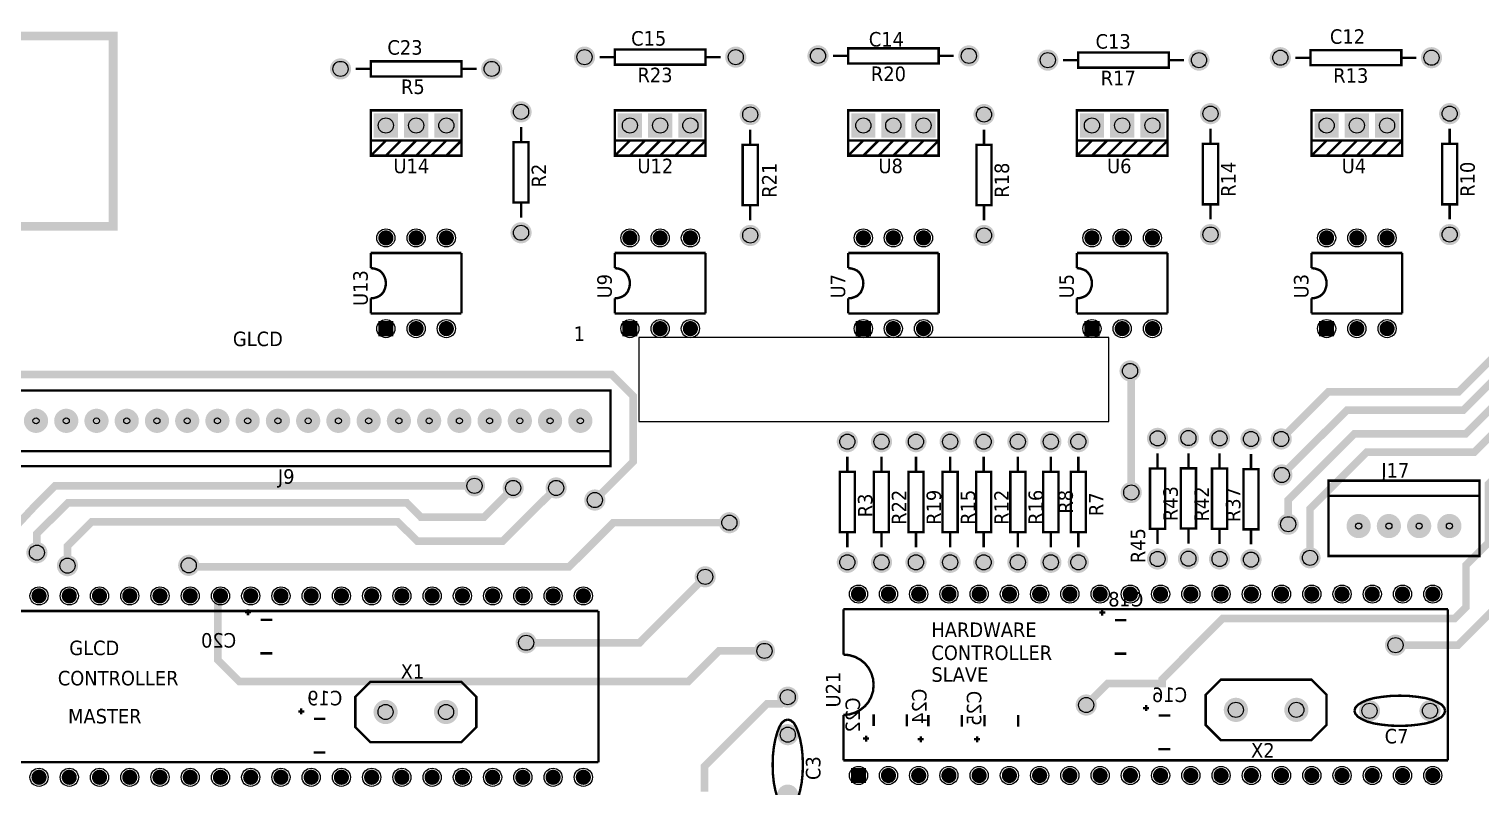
# Model space of a CAD drawing. Header units: millimetres. Extents: x 123.5 to 144.3, y 105.4 to 121.6.
# Drawn here: x 126.157 to 130.959, y 112.067 to 114.574 of the extents above; entities that cross this region are included whole.
import ezdxf

# ---------------------------------------------------------------- set-up
doc = ezdxf.new("R2010")
doc.units = ezdxf.units.MM
doc.layers.add('12632256', color=7, linetype='Continuous')
doc.layers.add('DESC', color=250, linetype='Continuous')
doc.styles.get("Standard").update_dxf_attribs({"font": 'tahoma.ttf'})

# ---------------------------------------------------------------- blocks, each defined once
blk = doc.blocks.new('EPAD')
at = {"const_width": 0.5}
blk.add_lwpolyline([(-0.25, 0, 1), (0.25, 0, 1)], format="xyb", close=True, dxfattribs=at)
blk = doc.blocks.new('RPAD')
blk.add_trace([(-0.5, -0.5), (-0.5, 0.5), (0.5, -0.5), (0.5, 0.5)])
blk = doc.blocks.new('Tarjeta')
for points, const_width in [([(146.5254, 115.9507), (147.4114, 115.9507), (147.4114, 116.5807), (146.5254, 116.5807), (146.5254, 115.9507)], 0.029), ([(149.0704, 116.4857), (149.3704, 116.4857), (149.3704, 116.5357), (149.0704, 116.5357), (149.0704, 116.4857)], 0.008), ([(149.8424, 116.4897), (150.1414, 116.4897), (150.1414, 116.5397), (149.8424, 116.5397), (149.8424, 116.4897)], 0.008), ([(151.3714, 116.4837), (151.6714, 116.4837), (151.6714, 116.5337), (151.3714, 116.5337), (151.3714, 116.4837)], 0.008), ([(148.2634, 116.4467), (148.5634, 116.4467), (148.5634, 116.4967), (148.2634, 116.4967), (148.2634, 116.4467)], 0.008), ([(149.0704, 116.5107), (149.0204, 116.5107)], 0.008), ([(149.4204, 116.5107), (149.3704, 116.5107)], 0.008), ([(149.8424, 116.5147), (149.7924, 116.5147)], 0.008), ([(150.1914, 116.5147), (150.1414, 116.5147)], 0.008), ([(150.6024, 116.5007), (150.5524, 116.5007)], 0.008), ([(150.6024, 116.4757), (150.9024, 116.4757), (150.9024, 116.5257), (150.6024, 116.5257), (150.6024, 116.4757)], 0.008), ([(150.9524, 116.5007), (150.9024, 116.5007)], 0.008), ([(151.3714, 116.5087), (151.3214, 116.5087)], 0.008), ([(151.7214, 116.5087), (151.6714, 116.5087)], 0.008), ([(148.2634, 116.4717), (148.2134, 116.4717)], 0.008), ([(148.6134, 116.4717), (148.5634, 116.4717)], 0.008), ([(148.2634, 116.2347), (148.5634, 116.2347), (148.5634, 116.3347), (148.2634, 116.3347), (148.2634, 116.2347)], 0.008), ([(149.0704, 116.2347), (149.3704, 116.2347), (149.3704, 116.3347), (149.0704, 116.3347), (149.0704, 116.2347)], 0.008), ([(149.8424, 116.2347), (150.1414, 116.2347), (150.1414, 116.3347), (149.8424, 116.3347), (149.8424, 116.2347)], 0.008), ([(150.5984, 116.2347), (150.8984, 116.2347), (150.8984, 116.3347), (150.5984, 116.3347), (150.5984, 116.2347)], 0.008), ([(151.3744, 116.2347), (151.6744, 116.2347), (151.6744, 116.3347), (151.3744, 116.3347), (151.3744, 116.2347)], 0.008), ([(148.7604, 116.2797), (148.7604, 116.2297)], 0.008), ([(149.5184, 116.2707), (149.5184, 116.2207)], 0.008), ([(150.2914, 116.2707), (150.2914, 116.2207)], 0.008), ([(151.0404, 116.2737), (151.0404, 116.2237)], 0.008), ([(151.8314, 116.2737), (151.8314, 116.2237)], 0.008), ([(148.5634, 116.2347), (148.5634, 116.1847), (148.2634, 116.1847), (148.2634, 116.2347)], 0.008), ([(148.3134, 116.2347), (148.2634, 116.1847)], 0.008), ([(148.3634, 116.2347), (148.3134, 116.1847)], 0.008), ([(148.4134, 116.2347), (148.3634, 116.1847)], 0.008), ([(148.4634, 116.2347), (148.4134, 116.1847)], 0.008), ([(148.5134, 116.2347), (148.4634, 116.1847)], 0.008), ([(148.5634, 116.2347), (148.5134, 116.1847)], 0.008), ([(148.7354, 116.0297), (148.7854, 116.0297), (148.7854, 116.2297), (148.7354, 116.2297), (148.7354, 116.0297)], 0.008), ([(149.3704, 116.2347), (149.3704, 116.1847), (149.0704, 116.1847), (149.0704, 116.2347)], 0.008), ([(149.1204, 116.2347), (149.0704, 116.1847)], 0.008), ([(149.1704, 116.2347), (149.1204, 116.1847)], 0.008), ([(149.2204, 116.2347), (149.1704, 116.1847)], 0.008), ([(149.2704, 116.2347), (149.2204, 116.1847)], 0.008), ([(149.3204, 116.2347), (149.2704, 116.1847)], 0.008), ([(149.3704, 116.2347), (149.3204, 116.1847)], 0.008), ([(149.4934, 116.0207), (149.5434, 116.0207), (149.5434, 116.2207), (149.4934, 116.2207), (149.4934, 116.0207)], 0.008), ([(150.1414, 116.2347), (150.1414, 116.1847), (149.8424, 116.1847), (149.8424, 116.2347)], 0.008), ([(149.8924, 116.2347), (149.8424, 116.1847)], 0.008), ([(149.9424, 116.2347), (149.8924, 116.1847)], 0.008), ([(149.9914, 116.2347), (149.9424, 116.1847)], 0.008), ([(150.0414, 116.2347), (149.9914, 116.1847)], 0.008), ([(150.0914, 116.2347), (150.0414, 116.1847)], 0.008), ([(150.1414, 116.2347), (150.0914, 116.1847)], 0.008), ([(150.2664, 116.0207), (150.3164, 116.0207), (150.3164, 116.2207), (150.2664, 116.2207), (150.2664, 116.0207)], 0.008), ([(150.8984, 116.2347), (150.8984, 116.1847), (150.5984, 116.1847), (150.5984, 116.2347)], 0.008), ([(150.6484, 116.2347), (150.5984, 116.1847)], 0.008), ([(150.6984, 116.2347), (150.6484, 116.1847)], 0.008), ([(150.7484, 116.2347), (150.6984, 116.1847)], 0.008), ([(150.7984, 116.2347), (150.7484, 116.1847)], 0.008), ([(150.8484, 116.2347), (150.7984, 116.1847)], 0.008), ([(150.8984, 116.2347), (150.8484, 116.1847)], 0.008), ([(151.0154, 116.0237), (151.0654, 116.0237), (151.0654, 116.2237), (151.0154, 116.2237), (151.0154, 116.0237)], 0.008), ([(151.6744, 116.2347), (151.6744, 116.1847), (151.3744, 116.1847), (151.3744, 116.2347)], 0.008), ([(151.4244, 116.2347), (151.3744, 116.1847)], 0.008), ([(151.4744, 116.2347), (151.4244, 116.1847)], 0.008), ([(151.5244, 116.2347), (151.4744, 116.1847)], 0.008), ([(151.5744, 116.2347), (151.5244, 116.1847)], 0.008), ([(151.6244, 116.2347), (151.5744, 116.1847)], 0.008), ([(151.6744, 116.2347), (151.6244, 116.1847)], 0.008), ([(151.8064, 116.0237), (151.8564, 116.0237), (151.8564, 116.2237), (151.8064, 116.2237), (151.8064, 116.0237)], 0.008), ([(151.2744, 115.2477), (151.4304, 115.4037), (151.8614, 115.4037), (152.1624, 115.7057), (152.6854, 115.7057), (152.7784, 115.7987), (152.7784, 115.9927), (152.9294, 116.1437)], 0.025), ([(148.7604, 116.0297), (148.7604, 115.9797)], 0.008), ([(149.5184, 116.0207), (149.5184, 115.9707)], 0.008), ([(150.2914, 116.0207), (150.2914, 115.9707)], 0.008), ([(151.0404, 116.0237), (151.0404, 115.9737)], 0.008), ([(151.8314, 116.0237), (151.8314, 115.9737)], 0.008), ([(151.2764, 115.1287), (151.4914, 115.3427), (151.8764, 115.3427), (151.9854, 115.4517), (152.1924, 115.4517), (152.2634, 115.5227), (152.6194, 115.5227), (152.8434, 115.7467), (152.8434, 115.8717), (152.9204, 115.9487)], 0.025), ([(148.2634, 115.8127), (148.2634, 115.8627)], 0.008), ([(148.2634, 115.8627), (148.5634, 115.8627)], 0.008), ([(148.5634, 115.6627), (148.5634, 115.8627)], 0.008), ([(149.0704, 115.8127), (149.0704, 115.8627)], 0.008), ([(149.0704, 115.8627), (149.3704, 115.8627)], 0.008), ([(149.3704, 115.6627), (149.3704, 115.8627)], 0.008), ([(149.8424, 115.8127), (149.8424, 115.8627)], 0.008), ([(149.8424, 115.8627), (150.1414, 115.8627)], 0.008), ([(150.1414, 115.6627), (150.1414, 115.8627)], 0.008), ([(150.5984, 115.8127), (150.5984, 115.8627)], 0.008), ([(150.5984, 115.8627), (150.8984, 115.8627)], 0.008), ([(150.8984, 115.6627), (150.8984, 115.8627)], 0.008), ([(151.3744, 115.8127), (151.3744, 115.8627)], 0.008), ([(151.3744, 115.8627), (151.6744, 115.8627)], 0.008), ([(151.6744, 115.6627), (151.6744, 115.8627)], 0.008), ([(148.3134, 115.7627), (148.3124, 115.7727), (148.3094, 115.7827), (148.3054, 115.7907), (148.2994, 115.7987), (148.2924, 115.8047), (148.2834, 115.8087), (148.2734, 115.8117), (148.2634, 115.8127)], 0.008), ([(149.1204, 115.7627), (149.1194, 115.7727), (149.1164, 115.7827), (149.1124, 115.7907), (149.1064, 115.7987), (149.0994, 115.8047), (149.0904, 115.8087), (149.0804, 115.8117), (149.0704, 115.8127)], 0.008), ([(149.8924, 115.7627), (149.8914, 115.7727), (149.8884, 115.7827), (149.8844, 115.7907), (149.8784, 115.7987), (149.8714, 115.8047), (149.8624, 115.8087), (149.8524, 115.8117), (149.8424, 115.8127)], 0.008), ([(150.6484, 115.7627), (150.6474, 115.7727), (150.6444, 115.7827), (150.6404, 115.7907), (150.6344, 115.7987), (150.6274, 115.8047), (150.6184, 115.8087), (150.6084, 115.8117), (150.5984, 115.8127)], 0.008), ([(151.4244, 115.7627), (151.4234, 115.7727), (151.4204, 115.7827), (151.4164, 115.7907), (151.4104, 115.7987), (151.4034, 115.8047), (151.3944, 115.8087), (151.3844, 115.8117), (151.3744, 115.8127)], 0.008), ([(148.3134, 115.7627), (148.3124, 115.7527), (148.3094, 115.7427), (148.3054, 115.7337), (148.2994, 115.7267), (148.2924, 115.7207), (148.2834, 115.7167), (148.2734, 115.7137), (148.2634, 115.7127)], 0.008), ([(149.1204, 115.7627), (149.1194, 115.7527), (149.1164, 115.7427), (149.1124, 115.7337), (149.1064, 115.7267), (149.0994, 115.7207), (149.0904, 115.7167), (149.0804, 115.7137), (149.0704, 115.7127)], 0.008), ([(149.8924, 115.7627), (149.8914, 115.7527), (149.8884, 115.7427), (149.8844, 115.7337), (149.8784, 115.7267), (149.8714, 115.7207), (149.8624, 115.7167), (149.8524, 115.7137), (149.8424, 115.7127)], 0.008), ([(150.6484, 115.7627), (150.6474, 115.7527), (150.6444, 115.7427), (150.6404, 115.7337), (150.6344, 115.7267), (150.6274, 115.7207), (150.6184, 115.7167), (150.6084, 115.7137), (150.5984, 115.7127)], 0.008), ([(151.4244, 115.7627), (151.4234, 115.7527), (151.4204, 115.7427), (151.4164, 115.7337), (151.4104, 115.7267), (151.4034, 115.7207), (151.3944, 115.7167), (151.3844, 115.7137), (151.3744, 115.7127)], 0.008), ([(151.2974, 114.9657), (151.2974, 115.0457), (151.5164, 115.2647), (151.8844, 115.2647), (152.0144, 115.3947), (152.2264, 115.3947), (152.2884, 115.4557), (152.7864, 115.4557), (152.7864, 115.5807), (152.9494, 115.7437)], 0.025), ([(148.2634, 115.6627), (148.2634, 115.7127)], 0.008), ([(149.0704, 115.6627), (149.0704, 115.7127)], 0.008), ([(149.8424, 115.6627), (149.8424, 115.7127)], 0.008), ([(150.5984, 115.6627), (150.5984, 115.7127)], 0.008), ([(151.3744, 115.6627), (151.3744, 115.7127)], 0.008), ([(148.2634, 115.6627), (148.5634, 115.6627)], 0.008), ([(149.0704, 115.6627), (149.3704, 115.6627)], 0.008), ([(149.8424, 115.6627), (150.1414, 115.6627)], 0.008), ([(150.5984, 115.6627), (150.8984, 115.6627)], 0.008), ([(151.3744, 115.6627), (151.6744, 115.6627)], 0.008), ([(151.3694, 114.8547), (151.3694, 115.0167), (151.5564, 115.2037), (151.9124, 115.2037), (152.0474, 115.3387), (152.2714, 115.3387), (152.3344, 115.4017), (152.8154, 115.4017), (152.9414, 115.5277)], 0.025), ([(150.7784, 115.0707), (150.7784, 115.4687), (150.7744, 115.4727)], 0.025), ([(147.0874, 115.4607), (149.0604, 115.4607), (149.1314, 115.3897), (149.1314, 115.1727), (149.0044, 115.0457)], 0.025), ([(146.9564, 115.1577), (149.0564, 115.1577), (149.0564, 115.4077), (146.9564, 115.4077), (146.9564, 115.1577)], 0.008), ([(149.0564, 115.2077), (146.9564, 115.2077)], 0.008), ([(149.8394, 115.1887), (149.8394, 115.1387)], 0.008), ([(149.9524, 115.1887), (149.9524, 115.1387)], 0.008), ([(150.0664, 115.1887), (150.0664, 115.1387)], 0.008), ([(150.1794, 115.1887), (150.1794, 115.1387)], 0.008), ([(150.2904, 115.1887), (150.2904, 115.1387)], 0.008), ([(150.4034, 115.1887), (150.4034, 115.1387)], 0.008), ([(150.5124, 115.1387), (150.5124, 115.1887)], 0.008), ([(150.6034, 115.1387), (150.6034, 115.1887)], 0.008), ([(150.8654, 115.1497), (150.8654, 115.1997)], 0.008), ([(150.9674, 115.1507), (150.9674, 115.2007)], 0.008), ([(151.0704, 115.1497), (151.0704, 115.1997)], 0.008), ([(151.1744, 115.1477), (151.1744, 115.1977)], 0.008), ([(149.8144, 114.9397), (149.8644, 114.9397), (149.8644, 115.1387), (149.8144, 115.1387), (149.8144, 114.9397)], 0.008), ([(149.9274, 114.9397), (149.9764, 114.9397), (149.9764, 115.1387), (149.9274, 115.1387), (149.9274, 114.9397)], 0.008), ([(150.0414, 114.9397), (150.0914, 114.9397), (150.0914, 115.1387), (150.0414, 115.1387), (150.0414, 114.9397)], 0.008), ([(150.1544, 114.9397), (150.2044, 114.9397), (150.2044, 115.1387), (150.1544, 115.1387), (150.1544, 114.9397)], 0.008), ([(150.2654, 114.9397), (150.3154, 114.9397), (150.3154, 115.1387), (150.2654, 115.1387), (150.2654, 114.9397)], 0.008), ([(150.3784, 114.9397), (150.4284, 114.9397), (150.4284, 115.1387), (150.3784, 115.1387), (150.3784, 114.9397)], 0.008), ([(150.4874, 114.9397), (150.5374, 114.9397), (150.5374, 115.1387), (150.4874, 115.1387), (150.4874, 114.9397)], 0.008), ([(150.5784, 114.9397), (150.6284, 114.9397), (150.6284, 115.1387), (150.5784, 115.1387), (150.5784, 114.9397)], 0.008), ([(152.0304, 115.1697), (151.9594, 115.0987), (151.9594, 114.9047), (151.8854, 114.8307), (151.8854, 114.6917), (151.8474, 114.6537), (151.0804, 114.6537), (150.8804, 114.4527), (150.8804, 114.4387), (150.7004, 114.4387), (150.6294, 114.3677)], 0.025), ([(150.8404, 114.9507), (150.8904, 114.9507), (150.8904, 115.1497), (150.8404, 115.1497), (150.8404, 114.9507)], 0.008), ([(150.9424, 114.9517), (150.9924, 114.9517), (150.9924, 115.1507), (150.9424, 115.1507), (150.9424, 114.9517)], 0.008), ([(151.0454, 114.9507), (151.0954, 114.9507), (151.0954, 115.1497), (151.0454, 115.1497), (151.0454, 114.9507)], 0.008), ([(151.1494, 114.9487), (151.1994, 114.9487), (151.1994, 115.1477), (151.1494, 115.1477), (151.1494, 114.9487)], 0.008), ([(147.0674, 114.9347), (147.1494, 115.0227), (147.2194, 115.0927), (148.6064, 115.0927)], 0.025), ([(147.1594, 114.8717), (147.1594, 114.9347), (147.2624, 115.0367), (148.3824, 115.0367), (148.4294, 114.9887), (148.6374, 114.9887), (148.7344, 115.0857)], 0.025), ([(147.2604, 114.8287), (147.2604, 114.8937), (147.3404, 114.9737), (148.3524, 114.9737), (148.4174, 114.9097), (148.6994, 114.9097), (148.8764, 115.0857)], 0.025), ([(151.4304, 114.8607), (151.9304, 114.8607), (151.9304, 115.1097), (151.4304, 115.1097), (151.4304, 114.8607)], 0.008), ([(151.4304, 115.0597), (151.9304, 115.0597)], 0.008), ([(149.4494, 114.9707), (149.0654, 114.9707), (148.9194, 114.8247), (147.6664, 114.8247), (147.6614, 114.8297)], 0.025), ([(150.8654, 114.9007), (150.8654, 114.9507)], 0.008), ([(150.9674, 114.9017), (150.9674, 114.9517)], 0.008), ([(151.0704, 114.9007), (151.0704, 114.9507)], 0.008), ([(151.1744, 114.8987), (151.1744, 114.9487)], 0.008), ([(149.8394, 114.9397), (149.8394, 114.8897)], 0.008), ([(149.9524, 114.9397), (149.9524, 114.8897)], 0.008), ([(150.0664, 114.9397), (150.0664, 114.8897)], 0.008), ([(150.1794, 114.9397), (150.1794, 114.8897)], 0.008), ([(150.2904, 114.9397), (150.2904, 114.8897)], 0.008), ([(150.4034, 114.9397), (150.4034, 114.8897)], 0.008), ([(150.5124, 114.8897), (150.5124, 114.9397)], 0.008), ([(150.6034, 114.8897), (150.6034, 114.9397)], 0.008), ([(148.7774, 114.5737), (149.1524, 114.5737), (149.3694, 114.7917)], 0.025), ([(151.6524, 114.5657), (151.8594, 114.5657), (151.9984, 114.7047), (151.9984, 114.7817)], 0.025), ([(149.5654, 114.5467), (149.4144, 114.5467), (149.3134, 114.4457), (147.8284, 114.4457), (147.7574, 114.5167), (147.7574, 114.7197), (147.7664, 114.7287)], 0.025), ([(147.0164, 114.6787), (149.0164, 114.6787)], 0.008), ([(147.8674, 114.6747), (147.8474, 114.6747)], 0.008), ([(147.8574, 114.6647), (147.8574, 114.6847)], 0.008), ([(149.0164, 114.6787), (149.0164, 114.1787)], 0.008), ([(149.8264, 114.5347), (149.8264, 114.6847)], 0.008), ([(149.8264, 114.6847), (151.8254, 114.6847)], 0.008), ([(150.6924, 114.6737), (150.6724, 114.6737)], 0.008), ([(150.6824, 114.6637), (150.6824, 114.6837)], 0.008), ([(151.8254, 114.6847), (151.8254, 114.1847)], 0.008), ([(147.9374, 114.6497), (147.8994, 114.6497)], 0.008), ([(150.7624, 114.6487), (150.7244, 114.6487)], 0.008), ([(147.9374, 114.5387), (147.8984, 114.5387)], 0.008), ([(149.9264, 114.4347), (149.9244, 114.4547), (149.9184, 114.4737), (149.9094, 114.4907), (149.8974, 114.5057), (149.8824, 114.5177), (149.8654, 114.5267), (149.8464, 114.5327), (149.8264, 114.5347)], 0.008), ([(150.7624, 114.5377), (150.7234, 114.5377)], 0.008), ([(148.2624, 114.4447), (148.5624, 114.4447), (148.6124, 114.3947), (148.6124, 114.2947), (148.5624, 114.2447), (148.2624, 114.2447), (148.2124, 114.2947), (148.2124, 114.3947), (148.2624, 114.4447)], 0.008), ([(149.9264, 114.4347), (149.9244, 114.4137), (149.9184, 114.3947), (149.9094, 114.3777), (149.8974, 114.3637), (149.8824, 114.3517), (149.8654, 114.3427), (149.8464, 114.3367), (149.8264, 114.3347)], 0.008), ([(151.3744, 114.2517), (151.0744, 114.2517), (151.0244, 114.3017), (151.0244, 114.4017), (151.0744, 114.4517), (151.3744, 114.4517), (151.4244, 114.4017), (151.4244, 114.3017), (151.3744, 114.2517)], 0.008), ([(149.3674, 114.0807), (149.3674, 114.1657), (149.5734, 114.3717), (149.6204, 114.3717), (149.6424, 114.3937)], 0.025), ([(151.5164, 114.3487), (151.5194, 114.3587), (151.5284, 114.3687), (151.5414, 114.3767), (151.5594, 114.3847), (151.5814, 114.3907), (151.6074, 114.3947), (151.6354, 114.3977), (151.6664, 114.3987)], 0.008), ([(151.8164, 114.3487), (151.8134, 114.3587), (151.8054, 114.3687), (151.7914, 114.3767), (151.7734, 114.3847), (151.7514, 114.3907), (151.7254, 114.3947), (151.6974, 114.3977), (151.6664, 114.3987)], 0.008), ([(148.0434, 114.3467), (148.0234, 114.3467)], 0.008), ([(148.0334, 114.3367), (148.0334, 114.3567)], 0.008), ([(148.1134, 114.3217), (148.0754, 114.3217)], 0.008), ([(149.8264, 114.1847), (149.8264, 114.3347)], 0.008), ([(149.9264, 114.3367), (149.9264, 114.2987)], 0.008), ([(150.0364, 114.3367), (150.0364, 114.2977)], 0.008), ([(150.1074, 114.3347), (150.1074, 114.2967)], 0.008), ([(150.2184, 114.3347), (150.2184, 114.2957)], 0.008), ([(150.2934, 114.3347), (150.2934, 114.2967)], 0.008), ([(150.4044, 114.3347), (150.4044, 114.2957)], 0.008), ([(150.8374, 114.3577), (150.8174, 114.3577)], 0.008), ([(150.8274, 114.3477), (150.8274, 114.3677)], 0.008), ([(150.9074, 114.3327), (150.8694, 114.3327)], 0.008), ([(151.5164, 114.3487), (151.5194, 114.3387), (151.5284, 114.3287), (151.5414, 114.3207), (151.5594, 114.3127), (151.5814, 114.3067), (151.6074, 114.3027), (151.6354, 114.2997), (151.6664, 114.2987)], 0.008), ([(151.8164, 114.3487), (151.8134, 114.3387), (151.8054, 114.3287), (151.7914, 114.3207), (151.7734, 114.3127), (151.7514, 114.3067), (151.7254, 114.3027), (151.6974, 114.2997), (151.6664, 114.2987)], 0.008), ([(149.6424, 114.3197), (149.6324, 114.3167), (149.6224, 114.3087), (149.6144, 114.2947), (149.6074, 114.2767), (149.6014, 114.2547), (149.5964, 114.2287), (149.5934, 114.2007), (149.5924, 114.1697)], 0.008), ([(149.6424, 114.3197), (149.6524, 114.3167), (149.6624, 114.3087), (149.6704, 114.2947), (149.6774, 114.2767), (149.6834, 114.2547), (149.6884, 114.2287), (149.6914, 114.2007), (149.6924, 114.1697)], 0.008), ([(149.9114, 114.2567), (149.8914, 114.2567)], 0.008), ([(149.9014, 114.2667), (149.9014, 114.2467)], 0.008), ([(150.0924, 114.2547), (150.0724, 114.2547)], 0.008), ([(150.0824, 114.2647), (150.0824, 114.2447)], 0.008), ([(150.2784, 114.2547), (150.2584, 114.2547)], 0.008), ([(150.2684, 114.2647), (150.2684, 114.2447)], 0.008), ([(147.0164, 114.1787), (149.0164, 114.1787)], 0.008), ([(148.1134, 114.2107), (148.0744, 114.2107)], 0.008), ([(149.8264, 114.1847), (151.8254, 114.1847)], 0.008), ([(150.9074, 114.2217), (150.8684, 114.2217)], 0.008), ([(149.6424, 114.0197), (149.6374, 114.0207), (149.6324, 114.0227), (149.6224, 114.0317), (149.6144, 114.0447), (149.6074, 114.0627), (149.6014, 114.0857), (149.5964, 114.1107), (149.5934, 114.1387), (149.5924, 114.1697)], 0.008), ([(149.6424, 114.0197), (149.6474, 114.0207), (149.6524, 114.0227), (149.6624, 114.0317), (149.6704, 114.0447), (149.6774, 114.0627), (149.6834, 114.0857), (149.6884, 114.1107), (149.6914, 114.1387), (149.6924, 114.1697)], 0.008)]:
    blk.add_lwpolyline(points, dxfattribs=dict(const_width=const_width))
blk.add_lwpolyline([(149.1494, 115.3057), (150.7044, 115.3057), (150.7044, 115.5837), (149.1494, 115.5837), (149.1494, 115.3057)])
for centre, radius in [((148.9704, 116.5107), 0.025), ((149.4704, 116.5107), 0.025), ((149.7424, 116.5147), 0.025), ((150.2414, 116.5147), 0.025), ((151.2714, 116.5087), 0.025), ((151.7714, 116.5087), 0.025), ((148.1634, 116.4717), 0.025), ((148.6634, 116.4717), 0.025), ((150.5024, 116.5007), 0.025), ((151.0024, 116.5007), 0.025), ((148.7604, 116.3297), 0.025), ((149.5184, 116.3207), 0.025), ((150.2914, 116.3207), 0.025), ((151.0404, 116.3237), 0.025), ((151.8314, 116.3237), 0.025), ((148.3134, 116.2847), 0.025), ((148.4134, 116.2847), 0.025), ((148.5134, 116.2847), 0.025), ((149.1204, 116.2847), 0.025), ((149.2204, 116.2847), 0.025), ((149.3204, 116.2847), 0.025), ((149.8924, 116.2847), 0.025), ((149.9914, 116.2847), 0.025), ((150.0914, 116.2847), 0.025), ((150.6484, 116.2847), 0.025), ((150.7484, 116.2847), 0.025), ((150.8484, 116.2847), 0.025), ((151.4244, 116.2847), 0.025), ((151.5244, 116.2847), 0.025), ((151.6244, 116.2847), 0.025), ((148.3134, 115.9127), 0.03), ((148.4134, 115.9127), 0.03), ((148.5134, 115.9127), 0.03), ((148.7604, 115.9297), 0.025), ((149.1204, 115.9127), 0.03), ((149.2204, 115.9127), 0.03), ((149.3204, 115.9127), 0.03), ((149.5184, 115.9207), 0.025), ((149.8924, 115.9127), 0.03), ((149.9914, 115.9127), 0.03), ((150.0914, 115.9127), 0.03), ((150.2914, 115.9207), 0.025), ((150.6484, 115.9127), 0.03), ((150.7484, 115.9127), 0.03), ((150.8484, 115.9127), 0.03), ((151.0404, 115.9237), 0.025), ((151.4244, 115.9127), 0.03), ((151.5244, 115.9127), 0.03), ((151.6244, 115.9127), 0.03), ((151.8314, 115.9237), 0.025), ((148.3134, 115.6127), 0.03), ((148.4134, 115.6127), 0.03), ((148.5134, 115.6127), 0.03), ((149.1204, 115.6127), 0.03), ((149.2204, 115.6127), 0.03), ((149.3204, 115.6127), 0.03), ((149.8924, 115.6127), 0.03), ((149.9914, 115.6127), 0.03), ((150.0914, 115.6127), 0.03), ((150.6484, 115.6127), 0.03), ((150.7484, 115.6127), 0.03), ((150.8484, 115.6127), 0.03), ((151.4244, 115.6127), 0.03), ((151.5244, 115.6127), 0.03), ((151.6244, 115.6127), 0.03), ((150.7744, 115.4727), 0.025), ((147.1564, 115.3077), 0.01), ((147.2564, 115.3077), 0.01), ((147.3564, 115.3077), 0.01), ((147.4564, 115.3077), 0.01), ((147.5564, 115.3077), 0.01), ((147.6564, 115.3077), 0.01), ((147.7564, 115.3077), 0.01), ((147.8564, 115.3077), 0.01), ((147.9564, 115.3077), 0.01), ((148.0564, 115.3077), 0.01), ((148.1564, 115.3077), 0.01), ((148.2564, 115.3077), 0.01), ((148.3564, 115.3077), 0.01), ((148.4564, 115.3077), 0.01), ((148.5564, 115.3077), 0.01), ((148.6564, 115.3077), 0.01), ((148.7564, 115.3077), 0.01), ((148.8564, 115.3077), 0.01), ((148.9564, 115.3077), 0.01), ((149.8394, 115.2387), 0.025), ((149.9524, 115.2387), 0.025), ((150.0664, 115.2387), 0.025), ((150.1794, 115.2387), 0.025), ((150.2904, 115.2387), 0.025), ((150.4034, 115.2387), 0.025), ((150.5124, 115.2387), 0.025), ((150.6034, 115.2387), 0.025), ((150.8654, 115.2497), 0.025), ((150.9674, 115.2507), 0.025), ((151.0704, 115.2497), 0.025), ((151.1744, 115.2477), 0.025), ((151.2744, 115.2477), 0.025), ((151.2764, 115.1287), 0.025), ((148.6064, 115.0927), 0.025), ((148.7344, 115.0857), 0.025), ((148.8764, 115.0857), 0.025), ((150.7784, 115.0707), 0.025), ((149.0044, 115.0457), 0.025), ((149.4494, 114.9707), 0.025), ((151.2974, 114.9657), 0.025), ((151.5304, 114.9597), 0.01), ((151.6304, 114.9597), 0.01), ((151.7304, 114.9597), 0.01), ((151.8304, 114.9597), 0.01), ((147.1594, 114.8717), 0.025), ((147.2604, 114.8287), 0.025), ((147.6614, 114.8297), 0.025), ((149.8394, 114.8397), 0.025), ((149.9524, 114.8397), 0.025), ((150.0664, 114.8397), 0.025), ((150.1794, 114.8397), 0.025), ((150.2904, 114.8397), 0.025), ((150.4034, 114.8397), 0.025), ((150.5124, 114.8397), 0.025), ((150.6034, 114.8397), 0.025), ((150.8654, 114.8507), 0.025), ((150.9674, 114.8517), 0.025), ((151.0704, 114.8507), 0.025), ((151.1744, 114.8487), 0.025), ((151.3694, 114.8547), 0.025), ((149.3694, 114.7917), 0.025), ((147.1664, 114.7287), 0.03), ((147.2664, 114.7287), 0.03), ((147.3664, 114.7287), 0.03), ((147.4664, 114.7287), 0.03), ((147.5664, 114.7287), 0.03), ((147.6664, 114.7287), 0.03), ((147.7664, 114.7287), 0.03), ((147.8664, 114.7287), 0.03), ((147.9664, 114.7287), 0.03), ((148.0664, 114.7287), 0.03), ((148.1664, 114.7287), 0.03), ((148.2664, 114.7287), 0.03), ((148.3664, 114.7287), 0.03), ((148.4664, 114.7287), 0.03), ((148.5664, 114.7287), 0.03), ((148.6664, 114.7287), 0.03), ((148.7664, 114.7287), 0.03), ((148.8664, 114.7287), 0.03), ((148.9664, 114.7287), 0.03), ((149.8764, 114.7347), 0.03), ((149.9754, 114.7347), 0.03), ((150.0754, 114.7347), 0.03), ((150.1754, 114.7347), 0.03), ((150.2754, 114.7347), 0.03), ((150.3754, 114.7347), 0.03), ((150.4754, 114.7347), 0.03), ((150.5754, 114.7347), 0.03), ((150.6754, 114.7347), 0.03), ((150.7754, 114.7347), 0.03), ((150.8754, 114.7347), 0.03), ((150.9754, 114.7347), 0.03), ((151.0754, 114.7347), 0.03), ((151.1754, 114.7347), 0.03), ((151.2754, 114.7347), 0.03), ((151.3754, 114.7347), 0.03), ((151.4754, 114.7347), 0.03), ((151.5754, 114.7347), 0.03), ((151.6754, 114.7347), 0.03), ((151.7754, 114.7347), 0.03), ((148.7774, 114.5737), 0.025), ((149.5654, 114.5467), 0.025), ((151.6524, 114.5657), 0.025), ((149.6424, 114.3937), 0.025), ((150.6294, 114.3677), 0.025), ((151.1244, 114.3517), 0.025), ((151.3244, 114.3517), 0.025), ((151.5664, 114.3487), 0.025), ((151.7664, 114.3487), 0.025), ((148.3124, 114.3447), 0.025), ((148.5124, 114.3447), 0.025), ((149.6424, 114.2697), 0.025), ((147.1664, 114.1287), 0.03), ((147.2664, 114.1287), 0.03), ((147.3664, 114.1287), 0.03), ((147.4664, 114.1287), 0.03), ((147.5664, 114.1287), 0.03), ((147.6664, 114.1287), 0.03), ((147.7664, 114.1287), 0.03), ((147.8664, 114.1287), 0.03), ((147.9664, 114.1287), 0.03), ((148.0664, 114.1287), 0.03), ((148.1664, 114.1287), 0.03), ((148.2664, 114.1287), 0.03), ((148.3664, 114.1287), 0.03), ((148.4664, 114.1287), 0.03), ((148.5664, 114.1287), 0.03), ((148.6664, 114.1287), 0.03), ((148.7664, 114.1287), 0.03), ((148.8664, 114.1287), 0.03), ((148.9664, 114.1287), 0.03), ((149.8764, 114.1347), 0.03), ((149.9754, 114.1347), 0.03), ((150.0754, 114.1347), 0.03), ((150.1754, 114.1347), 0.03), ((150.2754, 114.1347), 0.03), ((150.3754, 114.1347), 0.03), ((150.4754, 114.1347), 0.03), ((150.5754, 114.1347), 0.03), ((150.6754, 114.1347), 0.03), ((150.7754, 114.1347), 0.03), ((150.8754, 114.1347), 0.03), ((150.9754, 114.1347), 0.03), ((151.0754, 114.1347), 0.03), ((151.1754, 114.1347), 0.03), ((151.2754, 114.1347), 0.03), ((151.3754, 114.1347), 0.03), ((151.4754, 114.1347), 0.03), ((151.5754, 114.1347), 0.03), ((151.6754, 114.1347), 0.03), ((151.7754, 114.1347), 0.03)]:
    blk.add_circle(centre, radius)
for name, p, xscale, yscale in [('EPAD', (148.9704, 116.5107), 0.07, 0.07), ('EPAD', (149.4704, 116.5107), 0.07, 0.07), ('EPAD', (149.7424, 116.5147), 0.07, 0.07), ('EPAD', (150.2414, 116.5147), 0.07, 0.07), ('EPAD', (150.5024, 116.5007), 0.07, 0.07), ('EPAD', (151.0024, 116.5007), 0.07, 0.07), ('EPAD', (151.2714, 116.5087), 0.07, 0.07), ('EPAD', (151.7714, 116.5087), 0.07, 0.07), ('EPAD', (148.1634, 116.4717), 0.07, 0.07), ('EPAD', (148.6634, 116.4717), 0.07, 0.07), ('EPAD', (148.7604, 116.3297), 0.07, 0.07), ('EPAD', (149.5184, 116.3207), 0.07, 0.07), ('EPAD', (150.2914, 116.3207), 0.07, 0.07), ('EPAD', (151.0404, 116.3237), 0.07, 0.07), ('EPAD', (151.8314, 116.3237), 0.07, 0.07), ('EPAD', (148.7604, 115.9297), 0.07, 0.07), ('EPAD', (151.0404, 115.9237), 0.07, 0.07), ('EPAD', (151.8314, 115.9237), 0.07, 0.07), ('EPAD', (148.3134, 115.9127), 0.05, 0.05), ('EPAD', (148.4134, 115.9127), 0.05, 0.05), ('EPAD', (148.5134, 115.9127), 0.05, 0.05), ('EPAD', (149.1204, 115.9127), 0.05, 0.05), ('EPAD', (149.2204, 115.9127), 0.05, 0.05), ('EPAD', (149.3204, 115.9127), 0.05, 0.05), ('EPAD', (149.5184, 115.9207), 0.07, 0.07), ('EPAD', (149.8924, 115.9127), 0.05, 0.05), ('EPAD', (149.9914, 115.9127), 0.05, 0.05), ('EPAD', (150.0914, 115.9127), 0.05, 0.05), ('EPAD', (150.2914, 115.9207), 0.07, 0.07), ('EPAD', (150.6484, 115.9127), 0.05, 0.05), ('EPAD', (150.7484, 115.9127), 0.05, 0.05), ('EPAD', (150.8484, 115.9127), 0.05, 0.05), ('EPAD', (151.4244, 115.9127), 0.05, 0.05), ('EPAD', (151.5244, 115.9127), 0.05, 0.05), ('EPAD', (151.6244, 115.9127), 0.05, 0.05), ('RPAD', (148.3134, 115.6127), 0.05, 0.05), ('EPAD', (148.4134, 115.6127), 0.05, 0.05), ('EPAD', (148.5134, 115.6127), 0.05, 0.05), ('RPAD', (149.1204, 115.6127), 0.05, 0.05), ('EPAD', (149.2204, 115.6127), 0.05, 0.05), ('EPAD', (149.3204, 115.6127), 0.05, 0.05), ('RPAD', (149.8924, 115.6127), 0.05, 0.05), ('EPAD', (149.9914, 115.6127), 0.05, 0.05), ('EPAD', (150.0914, 115.6127), 0.05, 0.05), ('RPAD', (150.6484, 115.6127), 0.05, 0.05), ('EPAD', (150.7484, 115.6127), 0.05, 0.05), ('EPAD', (150.8484, 115.6127), 0.05, 0.05), ('RPAD', (151.4244, 115.6127), 0.05, 0.05), ('EPAD', (151.5244, 115.6127), 0.05, 0.05), ('EPAD', (151.6244, 115.6127), 0.05, 0.05), ('EPAD', (150.7744, 115.4727), 0.07, 0.07), ('EPAD', (147.1564, 115.3077), 0.08, 0.08), ('EPAD', (147.2564, 115.3077), 0.08, 0.08), ('EPAD', (147.3564, 115.3077), 0.08, 0.08), ('EPAD', (147.4564, 115.3077), 0.08, 0.08), ('EPAD', (147.5564, 115.3077), 0.08, 0.08), ('EPAD', (147.6564, 115.3077), 0.08, 0.08), ('EPAD', (147.7564, 115.3077), 0.08, 0.08), ('EPAD', (147.8564, 115.3077), 0.08, 0.08), ('EPAD', (147.9564, 115.3077), 0.08, 0.08), ('EPAD', (148.0564, 115.3077), 0.08, 0.08), ('EPAD', (148.1564, 115.3077), 0.08, 0.08), ('EPAD', (148.2564, 115.3077), 0.08, 0.08), ('EPAD', (148.3564, 115.3077), 0.08, 0.08), ('EPAD', (148.4564, 115.3077), 0.08, 0.08), ('EPAD', (148.5564, 115.3077), 0.08, 0.08), ('EPAD', (148.6564, 115.3077), 0.08, 0.08), ('EPAD', (148.7564, 115.3077), 0.08, 0.08), ('EPAD', (148.8564, 115.3077), 0.08, 0.08), ('EPAD', (148.9564, 115.3077), 0.08, 0.08), ('EPAD', (150.9674, 115.2507), 0.07, 0.07), ('EPAD', (149.8394, 115.2387), 0.07, 0.07), ('EPAD', (149.9524, 115.2387), 0.07, 0.07), ('EPAD', (150.0664, 115.2387), 0.07, 0.07), ('EPAD', (150.1794, 115.2387), 0.07, 0.07), ('EPAD', (150.2904, 115.2387), 0.07, 0.07), ('EPAD', (150.4034, 115.2387), 0.07, 0.07), ('EPAD', (150.5124, 115.2387), 0.07, 0.07), ('EPAD', (150.6034, 115.2387), 0.07, 0.07), ('EPAD', (150.8654, 115.2497), 0.07, 0.07), ('EPAD', (151.0704, 115.2497), 0.07, 0.07), ('EPAD', (151.1744, 115.2477), 0.07, 0.07), ('EPAD', (151.2744, 115.2477), 0.07, 0.07), ('EPAD', (151.2764, 115.1287), 0.07, 0.07), ('EPAD', (148.6064, 115.0927), 0.07, 0.07), ('EPAD', (148.7344, 115.0857), 0.07, 0.07), ('EPAD', (148.8764, 115.0857), 0.07, 0.07), ('EPAD', (150.7784, 115.0707), 0.07, 0.07), ('EPAD', (149.0044, 115.0457), 0.07, 0.07), ('EPAD', (149.4494, 114.9707), 0.07, 0.07), ('EPAD', (151.2974, 114.9657), 0.07, 0.07), ('EPAD', (151.5304, 114.9597), 0.08, 0.08), ('EPAD', (151.6304, 114.9597), 0.08, 0.08), ('EPAD', (151.7304, 114.9597), 0.08, 0.08), ('EPAD', (151.8304, 114.9597), 0.08, 0.08), ('EPAD', (147.1594, 114.8717), 0.07, 0.07), ('EPAD', (147.2604, 114.8287), 0.07, 0.07), ('EPAD', (147.6614, 114.8297), 0.07, 0.07), ('EPAD', (149.8394, 114.8397), 0.07, 0.07), ('EPAD', (149.9524, 114.8397), 0.07, 0.07), ('EPAD', (150.0664, 114.8397), 0.07, 0.07), ('EPAD', (150.1794, 114.8397), 0.07, 0.07), ('EPAD', (150.2904, 114.8397), 0.07, 0.07), ('EPAD', (150.4034, 114.8397), 0.07, 0.07), ('EPAD', (150.5124, 114.8397), 0.07, 0.07), ('EPAD', (150.6034, 114.8397), 0.07, 0.07), ('EPAD', (150.8654, 114.8507), 0.07, 0.07), ('EPAD', (150.9674, 114.8517), 0.07, 0.07), ('EPAD', (151.0704, 114.8507), 0.07, 0.07), ('EPAD', (151.1744, 114.8487), 0.07, 0.07), ('EPAD', (151.3694, 114.8547), 0.07, 0.07), ('EPAD', (149.3694, 114.7917), 0.07, 0.07), ('EPAD', (149.8764, 114.7347), 0.05, 0.05), ('EPAD', (149.9754, 114.7347), 0.05, 0.05), ('EPAD', (150.0754, 114.7347), 0.05, 0.05), ('EPAD', (150.1754, 114.7347), 0.05, 0.05), ('EPAD', (150.2754, 114.7347), 0.05, 0.05), ('EPAD', (150.3754, 114.7347), 0.05, 0.05), ('EPAD', (150.4754, 114.7347), 0.05, 0.05), ('EPAD', (150.5754, 114.7347), 0.05, 0.05), ('EPAD', (150.6754, 114.7347), 0.05, 0.05), ('EPAD', (150.7754, 114.7347), 0.05, 0.05), ('EPAD', (150.8754, 114.7347), 0.05, 0.05), ('EPAD', (150.9754, 114.7347), 0.05, 0.05), ('EPAD', (151.0754, 114.7347), 0.05, 0.05), ('EPAD', (151.1754, 114.7347), 0.05, 0.05), ('EPAD', (151.2754, 114.7347), 0.05, 0.05), ('EPAD', (151.3754, 114.7347), 0.05, 0.05), ('EPAD', (151.4754, 114.7347), 0.05, 0.05), ('EPAD', (151.5754, 114.7347), 0.05, 0.05), ('EPAD', (151.6754, 114.7347), 0.05, 0.05), ('EPAD', (151.7754, 114.7347), 0.05, 0.05), ('EPAD', (147.1664, 114.7287), 0.05, 0.05), ('EPAD', (147.2664, 114.7287), 0.05, 0.05), ('EPAD', (147.3664, 114.7287), 0.05, 0.05), ('EPAD', (147.4664, 114.7287), 0.05, 0.05), ('EPAD', (147.5664, 114.7287), 0.05, 0.05), ('EPAD', (147.6664, 114.7287), 0.05, 0.05), ('EPAD', (147.7664, 114.7287), 0.05, 0.05), ('EPAD', (147.8664, 114.7287), 0.05, 0.05), ('EPAD', (147.9664, 114.7287), 0.05, 0.05), ('EPAD', (148.0664, 114.7287), 0.05, 0.05), ('EPAD', (148.1664, 114.7287), 0.05, 0.05), ('EPAD', (148.2664, 114.7287), 0.05, 0.05), ('EPAD', (148.3664, 114.7287), 0.05, 0.05), ('EPAD', (148.4664, 114.7287), 0.05, 0.05), ('EPAD', (148.5664, 114.7287), 0.05, 0.05), ('EPAD', (148.6664, 114.7287), 0.05, 0.05), ('EPAD', (148.7664, 114.7287), 0.05, 0.05), ('EPAD', (148.8664, 114.7287), 0.05, 0.05), ('EPAD', (148.9664, 114.7287), 0.05, 0.05), ('EPAD', (148.7774, 114.5737), 0.07, 0.07), ('EPAD', (149.5654, 114.5467), 0.07, 0.07), ('EPAD', (151.6524, 114.5657), 0.07, 0.07), ('EPAD', (149.6424, 114.3937), 0.07, 0.07), ('EPAD', (148.3124, 114.3447), 0.08, 0.08), ('EPAD', (148.5124, 114.3447), 0.08, 0.08), ('EPAD', (150.6294, 114.3677), 0.07, 0.07), ('EPAD', (151.1244, 114.3517), 0.08, 0.08), ('EPAD', (151.3244, 114.3517), 0.08, 0.08), ('EPAD', (151.5664, 114.3487), 0.07, 0.07), ('EPAD', (151.7664, 114.3487), 0.07, 0.07), ('EPAD', (149.6424, 114.2697), 0.07, 0.07), ('EPAD', (147.1664, 114.1287), 0.05, 0.05), ('EPAD', (147.2664, 114.1287), 0.05, 0.05), ('EPAD', (147.3664, 114.1287), 0.05, 0.05), ('EPAD', (147.4664, 114.1287), 0.05, 0.05), ('EPAD', (147.5664, 114.1287), 0.05, 0.05), ('EPAD', (147.6664, 114.1287), 0.05, 0.05), ('EPAD', (147.7664, 114.1287), 0.05, 0.05), ('EPAD', (147.8664, 114.1287), 0.05, 0.05), ('EPAD', (147.9664, 114.1287), 0.05, 0.05), ('EPAD', (148.0664, 114.1287), 0.05, 0.05), ('EPAD', (148.1664, 114.1287), 0.05, 0.05), ('EPAD', (148.2664, 114.1287), 0.05, 0.05), ('EPAD', (148.3664, 114.1287), 0.05, 0.05), ('EPAD', (148.4664, 114.1287), 0.05, 0.05), ('EPAD', (148.5664, 114.1287), 0.05, 0.05), ('EPAD', (148.6664, 114.1287), 0.05, 0.05), ('EPAD', (148.7664, 114.1287), 0.05, 0.05), ('EPAD', (148.8664, 114.1287), 0.05, 0.05), ('EPAD', (148.9664, 114.1287), 0.05, 0.05), ('RPAD', (149.8764, 114.1347), 0.05, 0.05), ('EPAD', (149.9754, 114.1347), 0.05, 0.05), ('EPAD', (150.0754, 114.1347), 0.05, 0.05), ('EPAD', (150.1754, 114.1347), 0.05, 0.05), ('EPAD', (150.2754, 114.1347), 0.05, 0.05), ('EPAD', (150.3754, 114.1347), 0.05, 0.05), ('EPAD', (150.4754, 114.1347), 0.05, 0.05), ('EPAD', (150.5754, 114.1347), 0.05, 0.05), ('EPAD', (150.6754, 114.1347), 0.05, 0.05), ('EPAD', (150.7754, 114.1347), 0.05, 0.05), ('EPAD', (150.8754, 114.1347), 0.05, 0.05), ('EPAD', (150.9754, 114.1347), 0.05, 0.05), ('EPAD', (151.0754, 114.1347), 0.05, 0.05), ('EPAD', (151.1754, 114.1347), 0.05, 0.05), ('EPAD', (151.2754, 114.1347), 0.05, 0.05), ('EPAD', (151.3754, 114.1347), 0.05, 0.05), ('EPAD', (151.4754, 114.1347), 0.05, 0.05), ('EPAD', (151.5754, 114.1347), 0.05, 0.05), ('EPAD', (151.6754, 114.1347), 0.05, 0.05), ('EPAD', (151.7754, 114.1347), 0.05, 0.05), ('EPAD', (149.6424, 114.0697), 0.07, 0.07)]:
    blk.add_blockref(name, p, dxfattribs=dict(xscale=xscale, yscale=yscale))
at = {"xscale": 0.08, "yscale": 0.08, "rotation": 180}
for p in [(148.3134, 116.2847), (148.4134, 116.2847), (148.5134, 116.2847), (149.1204, 116.2847), (149.2204, 116.2847), (149.3204, 116.2847), (149.8924, 116.2847), (149.9914, 116.2847), (150.0914, 116.2847), (150.6484, 116.2847), (150.7484, 116.2847), (150.8484, 116.2847), (151.4244, 116.2847), (151.5244, 116.2847), (151.6244, 116.2847)]:
    blk.add_blockref('RPAD', p, dxfattribs=at)
at = {"layer": '12632256', "width": 1.041667}
for s, p in [('C15', (149.1244, 116.5487)), ('C14', (149.9104, 116.5457)), ('C13', (150.6604, 116.5387)), ('C12', (151.4354, 116.5547)), ('C23', (148.3184, 116.5187)), ('R23', (149.1454, 116.4277)), ('R20', (149.9174, 116.4317)), ('R17', (150.6774, 116.4177)), ('R13', (151.4464, 116.4257)), ('R5', (148.3634, 116.3887)), ('U14', (148.3384, 116.1267)), ('U12', (149.1454, 116.1267)), ('U8', (149.9424, 116.1267)), ('U6', (150.6984, 116.1267)), ('U4', (151.4744, 116.1267)), ('GLCD', (147.8074, 115.5547)), ('1', (148.9344, 115.5717)), ('J9', (147.9564, 115.0997)), ('J17', (151.6054, 115.1197)), ('HARDWARE', (150.1174, 114.5927)), ('GLCD', (147.2664, 114.5327)), ('CONTROLLER', (150.1174, 114.5167)), ('CONTROLLER', (147.2284, 114.4327)), ('X1', (148.3624, 114.4547)), ('SLAVE', (150.1174, 114.4447)), ('MASTER', (147.2624, 114.3067)), ('C7', (151.6164, 114.2407)), ('X2', (151.1744, 114.1937))]:
    blk.add_text(s, height=0.048, dxfattribs=at).set_placement(p)
for s, p in [('R2', (148.8434, 116.0797)), ('R21', (149.6054, 116.0457)), ('R18', (150.3744, 116.0457)), ('R14', (151.1234, 116.0487)), ('R10', (151.9144, 116.0487)), ('U13', (148.2534, 115.6877)), ('U9', (149.0604, 115.7127)), ('U7', (149.8324, 115.7127)), ('U5', (150.5884, 115.7127)), ('U3', (151.3644, 115.7127)), ('R3', (149.9224, 114.9887)), ('R22', (150.0344, 114.9637)), ('R19', (150.1494, 114.9637)), ('R15', (150.2624, 114.9637)), ('R12', (150.3734, 114.9637)), ('R16', (150.4864, 114.9637)), ('R8', (150.5854, 115.0007)), ('R7', (150.6864, 114.9927)), ('R43', (150.9324, 114.9757)), ('R42', (151.0354, 114.9747)), ('R37', (151.1394, 114.9727)), ('R45', (150.8244, 114.8367)), ('U21', (149.8164, 114.3597)), ('C3', (149.7504, 114.1197))]:
    blk.add_text(s, height=0.048, rotation=90, dxfattribs=at).set_placement(p)
at = {"layer": '12632256', "text_generation_flag": 2, "width": 1.041667}
for s, p in [('C18', (150.8184, 114.6937)), ('C20', (147.8184, 114.5577)), ('C16', (150.9634, 114.3777)), ('C19', (148.1694, 114.3667))]:
    blk.add_text(s, height=0.048, dxfattribs=at).set_placement(p)
for s, p in [('C22', (149.8814, 114.3927)), ('C24', (150.1014, 114.4217)), ('C25', (150.2824, 114.4147))]:
    blk.add_text(s, height=0.048, rotation=90, dxfattribs=at).set_placement(p)

msp = doc.modelspace()

# ---------------------------------------------------------------- block references
at = {"layer": 'DESC'}
msp.add_blockref('Tarjeta', (-20.9763, -2.0298), dxfattribs=at)

doc.saveas('drawing.dxf')
